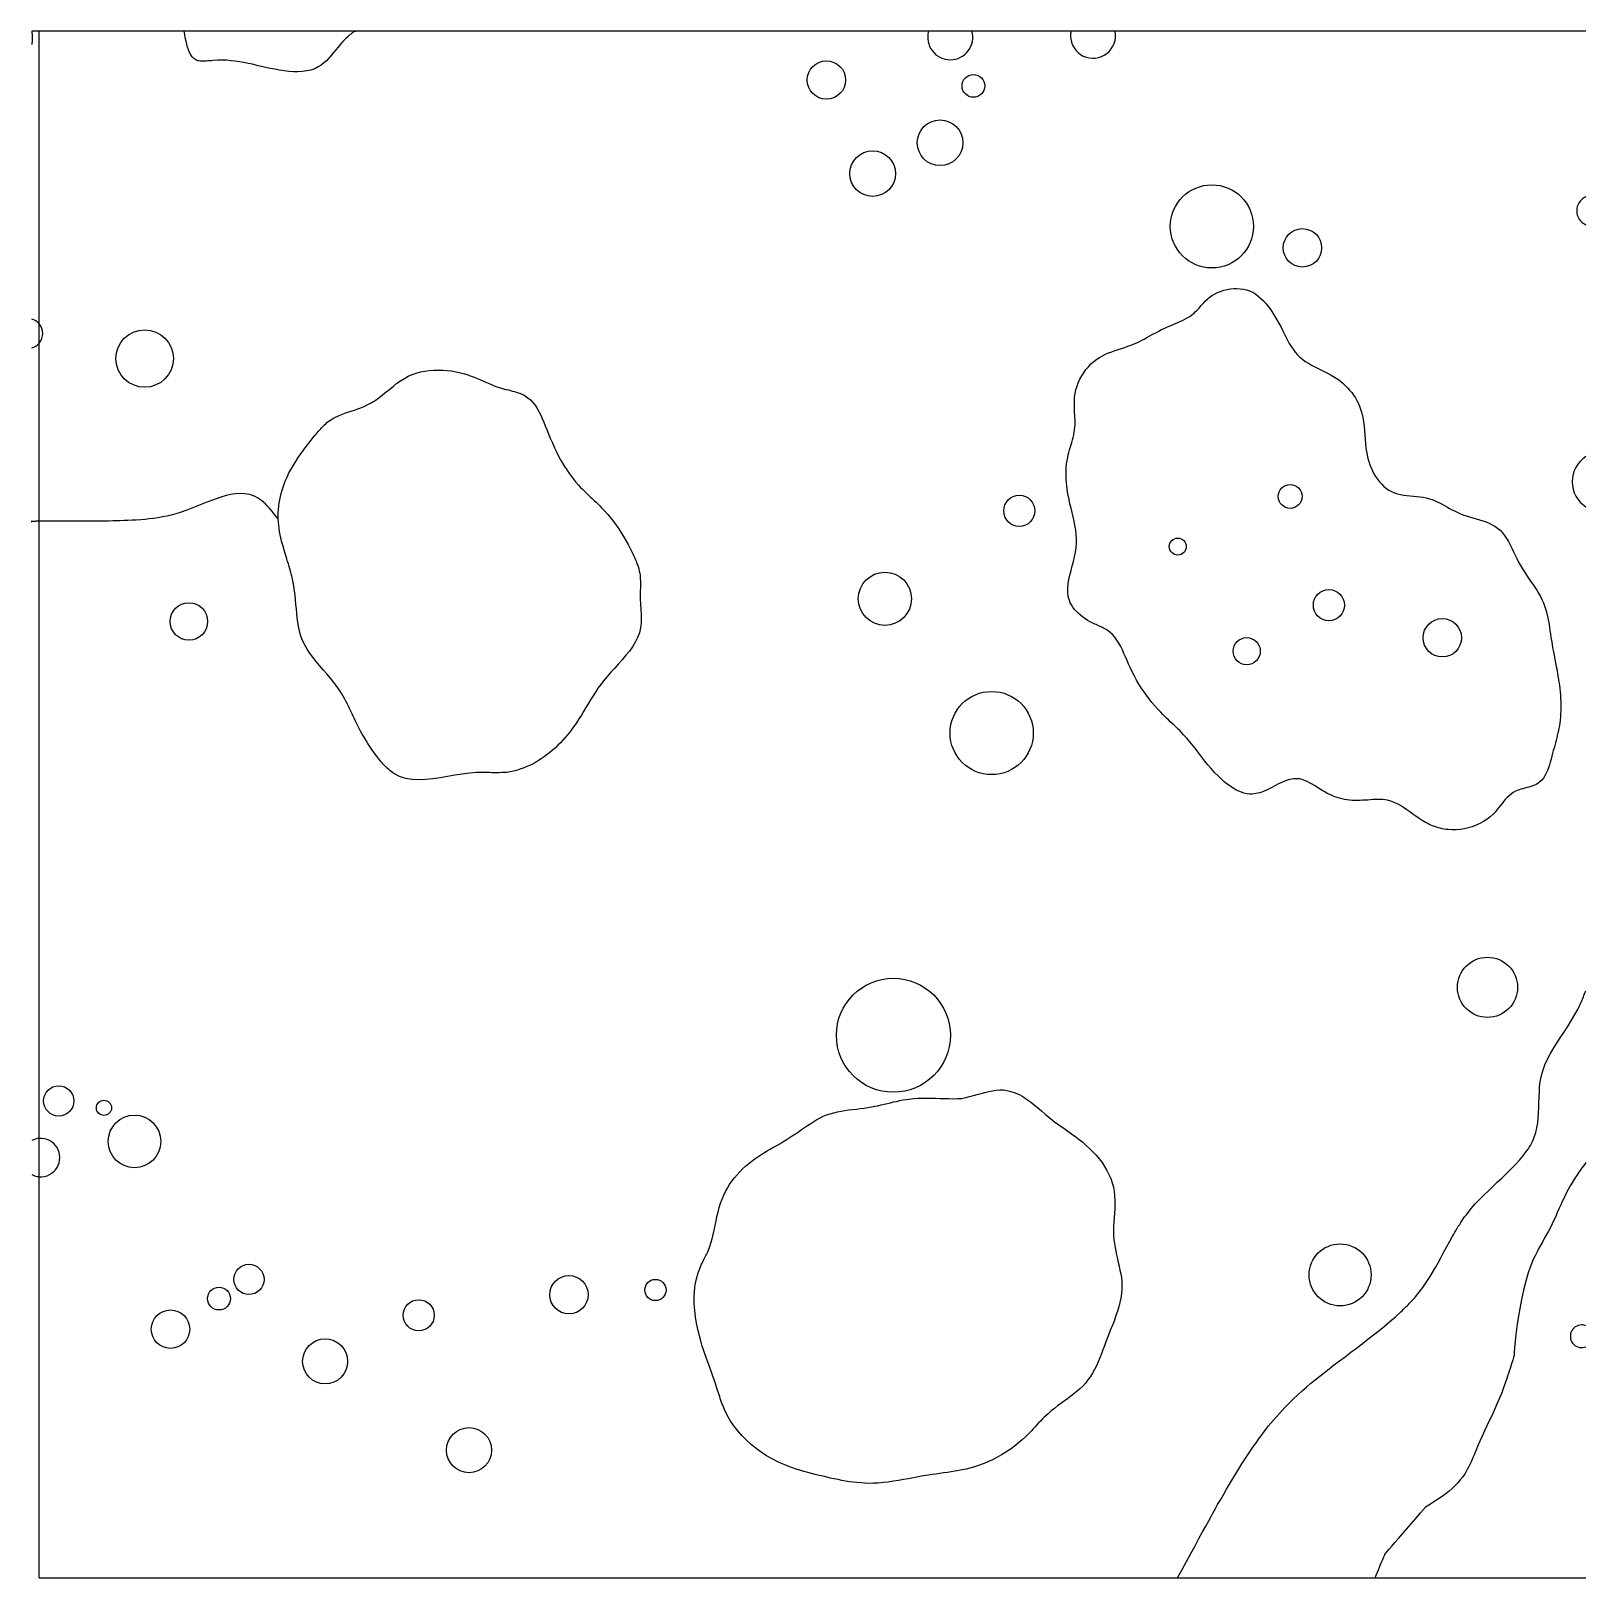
# Model space of a CAD drawing. Extents: x 5.04 to 6.07, y 6.52 to 7.55.
import ezdxf

# ---------------------------------------------------------------- set-up
doc = ezdxf.new("R2010")
doc.units = 0
doc.linetypes.add('HIDDEN', pattern=[0.375, 0.25, -0.125])
for name, color, linetype in [('LAYER1', 7, 'CONTINUOUS'), ('LAYER10', 1, 'CONTINUOUS'), ('LAYER12', 5, 'CONTINUOUS')]:
    doc.layers.add(name, color=color, linetype=linetype)

msp = doc.modelspace()

# ---------------------------------------------------------------- linework, layer by layer
at = {"layer": 'LAYER1', "color": 7, "linetype": 'CONTINUOUS'}
for points in [[(5.2513, 7.5465), (5.2509, 7.5463), (5.2505, 7.546), (5.2502, 7.5457), (5.2498, 7.5454), (5.2494, 7.5451), (5.249, 7.5448), (5.2487, 7.5446), (5.2483, 7.5443), (5.248, 7.544), (5.2476, 7.5437), (5.2472, 7.5434), (5.2469, 7.5431), (5.2452, 7.5414), (5.2435, 7.5397), (5.2419, 7.5379), (5.2403, 7.536), (5.2388, 7.5341), (5.2373, 7.5323), (5.2357, 7.5305), (5.2341, 7.5287), (5.2325, 7.527), (5.2308, 7.5255), (5.2291, 7.5241), (5.2272, 7.5229), (5.2248, 7.5217), (5.2222, 7.5208), (5.2195, 7.5202), (5.2166, 7.5198), (5.2137, 7.5197), (5.2107, 7.5197), (5.2077, 7.5199), (5.2046, 7.5202), (5.2015, 7.5207), (5.1984, 7.5213), (5.1954, 7.5219), (5.1924, 7.5225), (5.1894, 7.5232), (5.1865, 7.5239), (5.1836, 7.5246), (5.1807, 7.5252), (5.1779, 7.5258), (5.1751, 7.5263), (5.1722, 7.5267), (5.1694, 7.527), (5.1665, 7.5273), (5.1635, 7.5274), (5.1605, 7.5273), (5.1575, 7.5271), (5.1566, 7.527), (5.1557, 7.527), (5.1548, 7.5269), (5.1539, 7.5268), (5.1531, 7.5267), (5.1522, 7.5266), (5.1514, 7.5266), (5.1505, 7.5266), (5.1497, 7.5266), (5.149, 7.5267), (5.1482, 7.5268), (5.1475, 7.527), (5.1461, 7.5276), (5.1449, 7.5285), (5.1438, 7.5296), (5.1429, 7.5309), (5.142, 7.5325), (5.1413, 7.5342), (5.1407, 7.536), (5.1402, 7.538), (5.1397, 7.54), (5.1392, 7.5421), (5.1388, 7.5443), (5.1384, 7.5465)], [(5.2513, 7.5465), (5.2513, 7.5465), (5.2513, 7.5465), (5.2513, 7.5465), (5.2513, 7.5465), (5.2513, 7.5465), (5.2513, 7.5465), (5.2513, 7.5465), (5.2513, 7.5465), (5.2513, 7.5465), (5.2513, 7.5465), (5.2513, 7.5465), (5.2513, 7.5465), (5.2516, 7.5465), (5.2518, 7.5465), (5.252, 7.5465), (5.2521, 7.5465), (5.2521, 7.5465), (5.2521, 7.5465), (5.252, 7.5465), (5.2519, 7.5465), (5.2518, 7.5465), (5.2516, 7.5465), (5.2514, 7.5465), (5.2513, 7.5465)], [(5.2006, 7.2239), (5.1995, 7.2254), (5.1983, 7.2269), (5.1971, 7.2284), (5.1959, 7.2298), (5.1947, 7.2312), (5.1934, 7.2325), (5.1922, 7.2338), (5.1909, 7.2349), (5.1896, 7.236), (5.1883, 7.237), (5.1869, 7.2379), (5.1855, 7.2387), (5.182, 7.24), (5.1784, 7.2406), (5.1745, 7.2407), (5.1705, 7.2402), (5.1663, 7.2393), (5.1621, 7.2381), (5.1578, 7.2366), (5.1534, 7.2349), (5.149, 7.2332), (5.1446, 7.2314), (5.1402, 7.2297), (5.1359, 7.2282), (5.1329, 7.2273), (5.1299, 7.2265), (5.127, 7.2258), (5.1241, 7.2252), (5.1212, 7.2247), (5.1183, 7.2242), (5.1154, 7.2239), (5.1126, 7.2236), (5.1097, 7.2233), (5.1068, 7.2231), (5.104, 7.223), (5.1011, 7.2228), (5.0986, 7.2228), (5.0962, 7.2227), (5.0937, 7.2226), (5.0912, 7.2226), (5.0887, 7.2225), (5.0862, 7.2225), (5.0837, 7.2225), (5.0812, 7.2225), (5.0787, 7.2225), (5.0762, 7.2225), (5.0737, 7.2225), (5.0712, 7.2225), (5.0688, 7.2225), (5.0664, 7.2225), (5.064, 7.2225), (5.0617, 7.2225), (5.0593, 7.2225), (5.0569, 7.2225), (5.0545, 7.2225), (5.0521, 7.2225), (5.0497, 7.2225), (5.0474, 7.2225), (5.045, 7.2225), (5.0426, 7.2225)], [(5.0426, 7.2225), (5.0421, 7.2225), (5.0416, 7.2224), (5.0411, 7.2224), (5.0406, 7.2224), (5.0401, 7.2223), (5.0396, 7.2223), (5.0392, 7.2223), (5.0388, 7.2223), (5.0385, 7.2222), (5.0381, 7.2222), (5.0379, 7.2222), (5.0376, 7.2222), (5.0375, 7.2222), (5.0374, 7.2222), (5.0373, 7.2222), (5.0372, 7.2222), (5.0372, 7.2222), (5.0372, 7.2222), (5.0373, 7.2222), (5.0373, 7.2222), (5.0374, 7.2222), (5.0375, 7.2222), (5.0376, 7.2222), (5.0376, 7.2222)], [(5.8202, 6.5686), (5.8221, 6.572), (5.8241, 6.5754), (5.8261, 6.5788), (5.828, 6.5822), (5.83, 6.5856), (5.832, 6.5889), (5.8341, 6.5923), (5.8361, 6.5956), (5.8382, 6.5989), (5.8403, 6.6022), (5.8425, 6.6055), (5.8446, 6.6087), (5.8461, 6.6109), (5.8477, 6.6131), (5.8492, 6.6153), (5.8508, 6.6174), (5.8524, 6.6196), (5.854, 6.6217), (5.8556, 6.6238), (5.8573, 6.6258), (5.859, 6.6279), (5.8607, 6.6299), (5.8625, 6.6319), (5.8643, 6.6338), (5.8669, 6.6366), (5.8696, 6.6393), (5.8723, 6.642), (5.8751, 6.6446), (5.878, 6.6472), (5.8809, 6.6497), (5.8838, 6.6522), (5.8867, 6.6546), (5.8897, 6.657), (5.8927, 6.6594), (5.8958, 6.6618), (5.8988, 6.6641), (5.9026, 6.667), (5.9064, 6.6698), (5.9101, 6.6727), (5.9139, 6.6755), (5.9177, 6.6784), (5.9214, 6.6813), (5.9252, 6.6842), (5.9289, 6.6871), (5.9325, 6.6901), (5.9361, 6.6931), (5.9397, 6.6962), (5.9432, 6.6994), (5.9441, 6.7002), (5.9449, 6.701), (5.9458, 6.7019), (5.9466, 6.7027), (5.9475, 6.7035), (5.9483, 6.7043), (5.9491, 6.7052), (5.9499, 6.706), (5.9507, 6.7069), (5.9515, 6.7077), (5.9523, 6.7086), (5.953, 6.7095), (5.9555, 6.7125), (5.9578, 6.7156), (5.96, 6.7188), (5.9622, 6.7221), (5.9642, 6.7255), (5.9661, 6.7289), (5.9681, 6.7323), (5.9699, 6.7357), (5.9718, 6.7392), (5.9737, 6.7427), (5.9756, 6.7462), (5.9775, 6.7496), (5.9783, 6.7509), (5.979, 6.7522), (5.9798, 6.7535), (5.9806, 6.7548), (5.9813, 6.7561), (5.9822, 6.7573), (5.983, 6.7586), (5.9838, 6.7598), (5.9846, 6.761), (5.9855, 6.7623), (5.9864, 6.7635), (5.9873, 6.7646), (5.9899, 6.7678), (5.9925, 6.7709), (5.9953, 6.7738), (5.9982, 6.7767), (6.0012, 6.7795), (6.0041, 6.7824), (6.0071, 6.7852), (6.0102, 6.788), (6.0131, 6.7909), (6.0161, 6.7938), (6.019, 6.7968), (6.0218, 6.7999), (6.0227, 6.801), (6.0237, 6.8022), (6.0247, 6.8034), (6.0256, 6.8046), (6.0265, 6.8058), (6.0274, 6.8071), (6.0282, 6.8083), (6.029, 6.8096), (6.0297, 6.8109), (6.0304, 6.8122), (6.031, 6.8136), (6.0315, 6.8149), (6.0326, 6.818), (6.0333, 6.8212), (6.0339, 6.8245), (6.0342, 6.8278), (6.0344, 6.8312), (6.0345, 6.8346), (6.0346, 6.838), (6.0347, 6.8415), (6.0349, 6.8448), (6.0351, 6.8482), (6.0355, 6.8515), (6.0361, 6.8548), (6.0372, 6.8588), (6.0386, 6.8628), (6.0403, 6.8666), (6.0423, 6.8704), (6.0444, 6.8741), (6.0467, 6.8777), (6.0491, 6.8814), (6.0515, 6.885), (6.0539, 6.8887), (6.0562, 6.8923), (6.0584, 6.8961), (6.0605, 6.8999), (6.061, 6.9008), (6.0614, 6.9018), (6.0619, 6.9028), (6.0623, 6.9038), (6.0628, 6.9048), (6.0632, 6.9058), (6.0636, 6.9068), (6.064, 6.9078), (6.0644, 6.9088), (6.0648, 6.9098), (6.0652, 6.9108), (6.0657, 6.9118)], [(6.0657, 6.7982), (6.0649, 6.7971), (6.0641, 6.7961), (6.0633, 6.795), (6.0626, 6.794), (6.0618, 6.7929), (6.0611, 6.7919), (6.0603, 6.7908), (6.0596, 6.7897), (6.0589, 6.7886), (6.0581, 6.7875), (6.0574, 6.7864), (6.0568, 6.7853), (6.0554, 6.7829), (6.054, 6.7804), (6.0527, 6.7779), (6.0515, 6.7754), (6.0503, 6.7728), (6.0491, 6.7702), (6.0479, 6.7677), (6.0468, 6.7651), (6.0457, 6.7626), (6.0445, 6.7601), (6.0433, 6.7577), (6.0422, 6.7553), (6.0409, 6.7529), (6.0397, 6.7507), (6.0384, 6.7484), (6.0372, 6.7461), (6.0359, 6.7438), (6.0346, 6.7415), (6.0334, 6.7391), (6.0321, 6.7366), (6.0309, 6.734), (6.0297, 6.7312), (6.0286, 6.7283), (6.0276, 6.7253), (6.0259, 6.7197), (6.0244, 6.7139), (6.0231, 6.7077), (6.0219, 6.7016), (6.0209, 6.6956), (6.0201, 6.6898), (6.0194, 6.6845), (6.0189, 6.6798), (6.0185, 6.6759), (6.0182, 6.6729), (6.0182, 6.671), (6.0182, 6.6704), (6.0182, 6.6704), (6.0182, 6.6704), (6.0182, 6.6704), (6.0182, 6.6705), (6.0182, 6.6705), (6.0183, 6.6705), (6.0183, 6.6705), (6.0183, 6.6705), (6.0182, 6.6705), (6.0182, 6.6705), (6.0182, 6.6704), (6.0182, 6.6704), (6.0181, 6.67), (6.0179, 6.6694), (6.0176, 6.6685), (6.0173, 6.6675), (6.0169, 6.6663), (6.0165, 6.665), (6.016, 6.6635), (6.0155, 6.662), (6.015, 6.6603), (6.0145, 6.6587), (6.0139, 6.657), (6.0134, 6.6554), (6.0117, 6.6505), (6.01, 6.646), (6.0083, 6.6419), (6.0066, 6.638), (6.005, 6.6343), (6.0034, 6.6307), (6.0018, 6.6273), (6.0002, 6.624), (5.9986, 6.6207), (5.9971, 6.6173), (5.9955, 6.6139), (5.994, 6.6104), (5.9933, 6.6087), (5.9926, 6.607), (5.9919, 6.6053), (5.9912, 6.6036), (5.9904, 6.6019), (5.9897, 6.6002), (5.9889, 6.5985), (5.988, 6.5968), (5.9872, 6.5951), (5.9862, 6.5935), (5.9853, 6.5919), (5.9842, 6.5904), (5.9826, 6.5883), (5.9809, 6.5863), (5.9791, 6.5844), (5.9772, 6.5826), (5.9752, 6.5809), (5.9731, 6.5792), (5.9709, 6.5776), (5.9687, 6.5761), (5.9665, 6.5746), (5.9642, 6.5731), (5.9619, 6.5716), (5.9596, 6.5702)], [(5.7956, 6.5235), (5.7986, 6.529), (5.8015, 6.5344), (5.8044, 6.5397), (5.8072, 6.5447), (5.8097, 6.5495), (5.8121, 6.5539), (5.8143, 6.5578), (5.8162, 6.5613), (5.8178, 6.5642), (5.819, 6.5664), (5.8198, 6.5679), (5.8202, 6.5686), (5.8202, 6.5687), (5.8202, 6.5687), (5.8202, 6.5687), (5.8202, 6.5687), (5.8202, 6.5687), (5.8202, 6.5687), (5.8202, 6.5687), (5.8202, 6.5687), (5.8202, 6.5687), (5.8202, 6.5687), (5.8202, 6.5687), (5.8202, 6.5686)], [(5.9263, 6.5235), (5.927, 6.5253), (5.9278, 6.5272), (5.9285, 6.5289), (5.9292, 6.5307), (5.9299, 6.5323), (5.9305, 6.5338), (5.9311, 6.5352), (5.9316, 6.5364), (5.932, 6.5374), (5.9324, 6.5383), (5.9326, 6.5389), (5.9328, 6.5393), (5.9328, 6.5394), (5.9329, 6.5394), (5.9329, 6.5394), (5.9329, 6.5394), (5.9329, 6.5394), (5.9329, 6.5394), (5.9329, 6.5394), (5.9329, 6.5394), (5.9328, 6.5394), (5.9328, 6.5394), (5.9328, 6.5393), (5.9328, 6.5393), (5.9328, 6.5393), (5.9328, 6.5393), (5.9328, 6.5392), (5.9328, 6.5392), (5.9328, 6.5392), (5.9328, 6.5392), (5.9328, 6.5392), (5.9328, 6.5392), (5.9328, 6.5392), (5.9328, 6.5392), (5.9328, 6.5393), (5.9328, 6.5393), (5.9333, 6.5399), (5.9342, 6.541), (5.9356, 6.5425), (5.9373, 6.5445), (5.9393, 6.5469), (5.9417, 6.5496), (5.9443, 6.5526), (5.9471, 6.5558), (5.9501, 6.5593), (5.9532, 6.5628), (5.9563, 6.5665), (5.9596, 6.5702)]]:
    msp.add_lwpolyline(points, dxfattribs=at)
for centre, radius in [((5.5633, 7.5142), 0.0127), ((5.6605, 7.5103), 0.0075), ((5.6385, 7.4727), 0.0151), ((5.5939, 7.4523), 0.0151), ((5.8183, 7.4174), 0.0275), ((5.8782, 7.4032), 0.0127), ((5.1123, 7.33), 0.019), ((5.8701, 7.2388), 0.0079), ((5.6909, 7.2293), 0.0103), ((5.7957, 7.2056), 0.0056), ((5.602, 7.1711), 0.0176), ((5.8957, 7.1669), 0.0103), ((5.1416, 7.1561), 0.0124), ((5.9707, 7.1453), 0.0127), ((5.8413, 7.1364), 0.009), ((5.6726, 7.0823), 0.0275), ((6.0006, 6.9141), 0.0199), ((5.6076, 6.8824), 0.0377), ((5.0555, 6.839), 0.01), ((5.0854, 6.8344), 0.005), ((5.1056, 6.8122), 0.0174), ((5.9031, 6.7239), 0.0205), ((5.1813, 6.7209), 0.01), ((5.393, 6.7108), 0.0127), ((5.4502, 6.7139), 0.007), ((5.1615, 6.7082), 0.0075), ((5.2936, 6.6972), 0.0103), ((5.1294, 6.688), 0.0127), ((5.2317, 6.6667), 0.0149), ((5.3269, 6.608), 0.0149)]:
    msp.add_circle(centre, radius, dxfattribs=at)
for centre, radius, start, end in [((5.6452, 7.5425), 0.0149, 164.1785, -89.3466), ((5.6452, 7.5425), 0.0149, -89.3466, 15.8215), ((5.7397, 7.5435), 0.0149, -179.3945, 11.6977), ((5.7397, 7.5435), 0.0149, 168.3019, -179.3945), ((6.0696, 7.4277), 0.01, 113.3413, -113.3327), ((5.035, 7.3466), 0.0099, 40.0195, 74.5593), ((5.035, 7.3466), 0.0099, -40.0195, 40.0195), ((5.035, 7.3466), 0.0099, -74.5593, -40.0213), ((6.0765, 7.2485), 0.0199, 123.1993, -123.1993), ((5.0435, 6.8015), 0.0127, 93.9921, 117.4449), ((5.0435, 6.8015), 0.0127, -93.9919, 93.9921), ((5.0435, 6.8015), 0.0127, -117.4438, -100.6739), ((5.0435, 6.8015), 0.0127, -100.6733, -93.9918), ((6.0629, 6.6833), 0.0075, 90.6879, -68.1238), ((6.0629, 6.6833), 0.0075, 68.1245, 90.6881)]:
    msp.add_arc(centre, radius, start, end, dxfattribs=at)
at = {"layer": 'LAYER10', "color": 1, "linetype": 'CONTINUOUS'}
for points in [[(5.0376, 7.5465), (5.0376, 7.5465), (5.0376, 7.5465), (5.0376, 7.5465), (5.0376, 7.5465), (5.0376, 7.5465), (5.0376, 7.5465), (5.0376, 7.5465), (5.0376, 7.5465), (5.0376, 7.5465), (5.0376, 7.5465), (5.0376, 7.5465), (5.0376, 7.5465), (5.0376, 7.5465), (5.0376, 7.5465), (5.0376, 7.5465), (5.0376, 7.5465), (5.0376, 7.5465), (5.0376, 7.5465), (5.0376, 7.5465), (5.0376, 7.5465), (5.0376, 7.5465), (5.0376, 7.5465), (5.0376, 7.5465), (5.0376, 7.5465)], [(5.0376, 7.5465), (5.0377, 7.5461), (5.0377, 7.5456), (5.0377, 7.5451), (5.0378, 7.5446), (5.0378, 7.5441), (5.0378, 7.5436), (5.0378, 7.5432), (5.0378, 7.5427), (5.0378, 7.5422), (5.0378, 7.5417), (5.0378, 7.5412), (5.0378, 7.5408), (5.0378, 7.5405), (5.0378, 7.5402), (5.0378, 7.54), (5.0378, 7.5397), (5.0378, 7.5394), (5.0378, 7.5392), (5.0377, 7.5389), (5.0377, 7.5386), (5.0377, 7.5384), (5.0377, 7.5381), (5.0377, 7.5378), (5.0376, 7.5376)], [(5.0376, 7.5465), (5.0376, 7.5465), (5.0376, 7.5465), (5.0376, 7.5465), (5.0376, 7.5465), (5.0376, 7.5465), (5.0376, 7.5465), (5.0376, 7.5465), (5.0376, 7.5465), (5.0376, 7.5465), (5.0376, 7.5465), (5.0376, 7.5465), (5.0376, 7.5465), (5.0376, 7.5465), (5.0376, 7.5465), (5.0376, 7.5465), (5.0376, 7.5465), (5.0376, 7.5465), (5.0376, 7.5465), (5.0376, 7.5465), (5.0376, 7.5465), (5.0376, 7.5465), (5.0376, 7.5465), (5.0376, 7.5465), (5.0376, 7.5465)], [(5.8499, 7.0428), (5.8474, 7.0422), (5.8449, 7.0419), (5.8431, 7.0419), (5.8413, 7.0421), (5.8395, 7.0425), (5.8378, 7.0431), (5.8361, 7.0438), (5.8344, 7.0446), (5.8327, 7.0456), (5.831, 7.0467), (5.8294, 7.0478), (5.8278, 7.049), (5.8263, 7.0503), (5.8248, 7.0516), (5.8224, 7.0539), (5.82, 7.0563), (5.8178, 7.0588), (5.8157, 7.0613), (5.8137, 7.0638), (5.8117, 7.0663), (5.8097, 7.0689), (5.8078, 7.0714), (5.8058, 7.0739), (5.8038, 7.0764), (5.8017, 7.0788), (5.7996, 7.0812), (5.7984, 7.0824), (5.7972, 7.0837), (5.7959, 7.0849), (5.7947, 7.0862), (5.7934, 7.0874), (5.7921, 7.0886), (5.7908, 7.0898), (5.7895, 7.091), (5.7883, 7.0922), (5.787, 7.0935), (5.7857, 7.0947), (5.7845, 7.096), (5.7825, 7.0981), (5.7805, 7.1003), (5.7786, 7.1026), (5.7767, 7.1049), (5.775, 7.1073), (5.7732, 7.1097), (5.7716, 7.1122), (5.77, 7.1147), (5.7685, 7.1173), (5.767, 7.12), (5.7656, 7.1228), (5.7643, 7.1256), (5.7632, 7.1279), (5.7622, 7.1303), (5.7612, 7.1326), (5.7601, 7.135), (5.7591, 7.1373), (5.758, 7.1395), (5.7568, 7.1417), (5.7555, 7.1437), (5.7541, 7.1456), (5.7526, 7.1474), (5.7509, 7.1489), (5.7491, 7.1503), (5.7483, 7.1508), (5.7475, 7.1512), (5.7467, 7.1517), (5.7459, 7.1521), (5.7451, 7.1525), (5.7443, 7.1528), (5.7434, 7.1532), (5.7425, 7.1536), (5.7417, 7.154), (5.7408, 7.1544), (5.7399, 7.1548), (5.7391, 7.1552), (5.7374, 7.1561), (5.7358, 7.157), (5.7342, 7.158), (5.7327, 7.1591), (5.7313, 7.1603), (5.7299, 7.1615), (5.7286, 7.1628), (5.7274, 7.1641), (5.7263, 7.1655), (5.7254, 7.167), (5.7246, 7.1684), (5.724, 7.17), (5.7232, 7.1726), (5.7229, 7.1753), (5.7229, 7.1781), (5.7232, 7.1809), (5.7237, 7.1838), (5.7243, 7.1868), (5.7251, 7.1898), (5.7259, 7.1928), (5.7267, 7.1958), (5.7275, 7.1988), (5.7281, 7.2019), (5.7285, 7.2049), (5.7288, 7.2078), (5.7288, 7.2108), (5.7286, 7.2137), (5.7282, 7.2166), (5.7277, 7.2195), (5.7272, 7.2224), (5.7265, 7.2252), (5.7258, 7.2281), (5.7251, 7.231), (5.7244, 7.2339), (5.7238, 7.2367), (5.7232, 7.2397), (5.7228, 7.2417), (5.7225, 7.2438), (5.7223, 7.2459), (5.7221, 7.248), (5.7219, 7.25), (5.7218, 7.2521), (5.7218, 7.2542), (5.7219, 7.2563), (5.722, 7.2584), (5.7222, 7.2604), (5.7225, 7.2625), (5.7229, 7.2645), (5.7233, 7.2662), (5.7237, 7.2679), (5.7242, 7.2696), (5.7246, 7.2712), (5.7251, 7.2729), (5.7256, 7.2745), (5.726, 7.2762), (5.7265, 7.2778), (5.7269, 7.2795), (5.7272, 7.2812), (5.7275, 7.2828), (5.7277, 7.2845), (5.7278, 7.2861), (5.7278, 7.2878), (5.7278, 7.2894), (5.7277, 7.2911), (5.7276, 7.2927), (5.7275, 7.2944), (5.7274, 7.2961), (5.7273, 7.2977), (5.7273, 7.2994), (5.7273, 7.3011), (5.7273, 7.3027), (5.7275, 7.3044), (5.7278, 7.3069), (5.7283, 7.3093), (5.7291, 7.3117), (5.7299, 7.314), (5.731, 7.3163), (5.7322, 7.3185), (5.7335, 7.3206), (5.735, 7.3227), (5.7366, 7.3246), (5.7383, 7.3264), (5.7402, 7.328), (5.7421, 7.3295), (5.744, 7.3307), (5.7459, 7.3318), (5.7479, 7.3328), (5.75, 7.3337), (5.752, 7.3345), (5.7542, 7.3352), (5.7563, 7.336), (5.7584, 7.3367), (5.7606, 7.3374), (5.7627, 7.3381), (5.7648, 7.3389), (5.7669, 7.3397), (5.7686, 7.3404), (5.7703, 7.3412), (5.7719, 7.3421), (5.7735, 7.3429), (5.7752, 7.3438), (5.7768, 7.3447), (5.7784, 7.3456), (5.78, 7.3465), (5.7817, 7.3473), (5.7833, 7.3482), (5.785, 7.3491), (5.7867, 7.3499), (5.7884, 7.3507), (5.7901, 7.3514), (5.7919, 7.3521), (5.7936, 7.3529), (5.7954, 7.3536), (5.7971, 7.3544), (5.7988, 7.3552), (5.8004, 7.356), (5.802, 7.3569), (5.8036, 7.3579), (5.8051, 7.3589), (5.8065, 7.3601), (5.8073, 7.3608), (5.8082, 7.3616), (5.809, 7.3625), (5.8098, 7.3633), (5.8105, 7.3642), (5.8113, 7.3651), (5.8121, 7.366), (5.8129, 7.3668), (5.8137, 7.3677), (5.8146, 7.3685), (5.8154, 7.3693), (5.8163, 7.3701), (5.8181, 7.3714), (5.82, 7.3726), (5.822, 7.3736), (5.824, 7.3744), (5.8262, 7.3752), (5.8283, 7.3757), (5.8305, 7.3761), (5.8327, 7.3763), (5.8349, 7.3763), (5.8371, 7.3762), (5.8392, 7.3759), (5.8412, 7.3754)], [(5.8412, 7.3754), (5.8432, 7.3747), (5.8452, 7.3738), (5.8471, 7.3727), (5.849, 7.3713), (5.8507, 7.3698), (5.8525, 7.3681), (5.8541, 7.3662), (5.8557, 7.3643), (5.8572, 7.3622), (5.8586, 7.3601), (5.86, 7.3579), (5.8613, 7.3557), (5.8626, 7.3534), (5.8638, 7.3511), (5.8649, 7.3488), (5.8661, 7.3465), (5.8672, 7.3443), (5.8683, 7.3422), (5.8695, 7.34), (5.8707, 7.338), (5.872, 7.3361), (5.8734, 7.3343), (5.8749, 7.3325), (5.8765, 7.3309), (5.8783, 7.3295), (5.8801, 7.3281), (5.8821, 7.3269), (5.8842, 7.3257), (5.8863, 7.3246), (5.8885, 7.3235), (5.8907, 7.3224), (5.8929, 7.3213), (5.8951, 7.3201), (5.8973, 7.3189), (5.8995, 7.3177), (5.9016, 7.3163), (5.9033, 7.315), (5.9049, 7.3136), (5.9065, 7.3122), (5.908, 7.3107), (5.9094, 7.3091), (5.9108, 7.3075), (5.912, 7.3058), (5.9132, 7.304), (5.9142, 7.3022), (5.9152, 7.3003), (5.916, 7.2985), (5.9167, 7.2965), (5.9175, 7.2938), (5.9182, 7.291), (5.9186, 7.2881), (5.919, 7.2853), (5.9192, 7.2824), (5.9195, 7.2794), (5.9197, 7.2765), (5.9199, 7.2735), (5.9202, 7.2706), (5.9207, 7.2676), (5.9213, 7.2647), (5.9221, 7.2618), (5.9228, 7.2597), (5.9236, 7.2577), (5.9245, 7.2557), (5.9255, 7.2537), (5.9266, 7.2519), (5.9279, 7.2501), (5.9292, 7.2484), (5.9306, 7.2469), (5.9321, 7.2454), (5.9338, 7.2441), (5.9354, 7.243), (5.9372, 7.242), (5.9391, 7.2412), (5.9411, 7.2406), (5.9431, 7.2401), (5.9452, 7.2397), (5.9473, 7.2394), (5.9495, 7.2392), (5.9516, 7.239), (5.9538, 7.2388), (5.9559, 7.2385), (5.958, 7.2382), (5.9601, 7.2378), (5.9622, 7.2373), (5.9639, 7.2367), (5.9656, 7.2361), (5.9673, 7.2353), (5.9689, 7.2345), (5.9706, 7.2337), (5.9722, 7.2328), (5.9738, 7.2319), (5.9755, 7.2309), (5.9771, 7.23), (5.9788, 7.2292), (5.9805, 7.2283), (5.9822, 7.2276), (5.9843, 7.2267), (5.9865, 7.226), (5.9887, 7.2253), (5.991, 7.2246), (5.9932, 7.224), (5.9954, 7.2233), (5.9976, 7.2226), (5.9997, 7.2219), (6.0017, 7.2211), (6.0036, 7.2201), (6.0055, 7.2191), (6.0072, 7.2179), (6.0089, 7.2164), (6.0105, 7.2147), (6.0119, 7.2129), (6.0132, 7.211), (6.0144, 7.2089), (6.0156, 7.2067), (6.0167, 7.2045), (6.0179, 7.2022), (6.0189, 7.2), (6.0201, 7.1977), (6.0212, 7.1954), (6.0224, 7.1932), (6.0237, 7.191), (6.025, 7.1889), (6.0263, 7.1868), (6.0277, 7.1848), (6.0291, 7.1828), (6.0305, 7.1808), (6.0319, 7.1788), (6.0332, 7.1768), (6.0344, 7.1747), (6.0356, 7.1727), (6.0366, 7.1706), (6.0376, 7.1684), (6.0383, 7.1665), (6.039, 7.1645), (6.0396, 7.1625), (6.0401, 7.1605), (6.0405, 7.1584), (6.0409, 7.1563), (6.0413, 7.1542), (6.0416, 7.1521), (6.0419, 7.15), (6.0422, 7.1479), (6.0425, 7.1457), (6.0429, 7.1436), (6.0433, 7.1411), (6.0437, 7.1386), (6.0442, 7.1361), (6.0447, 7.1336), (6.0451, 7.1312), (6.0456, 7.1287), (6.0461, 7.1262), (6.0466, 7.1238), (6.047, 7.1213), (6.0474, 7.1188), (6.0478, 7.1163), (6.0482, 7.1138), (6.0484, 7.1117), (6.0486, 7.1096), (6.0488, 7.1075), (6.049, 7.1054), (6.0491, 7.1034), (6.0491, 7.1013), (6.0492, 7.0992), (6.0491, 7.0971), (6.049, 7.095), (6.0489, 7.093), (6.0487, 7.0909), (6.0484, 7.0889), (6.0482, 7.0873), (6.0479, 7.0856), (6.0476, 7.084), (6.0472, 7.0824), (6.0468, 7.0807), (6.0464, 7.0791), (6.046, 7.0774), (6.0455, 7.0758), (6.0451, 7.0741), (6.0446, 7.0724), (6.0441, 7.0707), (6.0437, 7.0689), (6.0432, 7.067), (6.0427, 7.065), (6.0421, 7.0631), (6.0416, 7.0612), (6.0409, 7.0593), (6.0403, 7.0575), (6.0395, 7.0557), (6.0386, 7.0541), (6.0376, 7.0525), (6.0366, 7.0512), (6.0353, 7.05), (6.0339, 7.0489), (6.0329, 7.0483), (6.0317, 7.0478), (6.0305, 7.0473), (6.0293, 7.0469), (6.028, 7.0466), (6.0267, 7.0462), (6.0254, 7.0459), (6.024, 7.0455), (6.0227, 7.0452), (6.0215, 7.0448), (6.0202, 7.0443), (6.0191, 7.0438), (6.0176, 7.0429), (6.0162, 7.0419), (6.0149, 7.0408), (6.0136, 7.0396), (6.0124, 7.0383), (6.0113, 7.037), (6.0102, 7.0356), (6.009, 7.0342), (6.0079, 7.0328), (6.0068, 7.0314), (6.0056, 7.03), (6.0043, 7.0287), (6.0023, 7.0269), (6.0002, 7.0252), (5.9979, 7.0237), (5.9955, 7.0224), (5.993, 7.0213), (5.9905, 7.0203), (5.9879, 7.0195), (5.9852, 7.0189), (5.9826, 7.0185), (5.9799, 7.0183), (5.9772, 7.0182), (5.9745, 7.0184), (5.9732, 7.0186), (5.9719, 7.0188), (5.9706, 7.019), (5.9693, 7.0193), (5.9681, 7.0196), (5.9668, 7.02), (5.9656, 7.0204), (5.9643, 7.0209), (5.9631, 7.0214), (5.9619, 7.022), (5.9607, 7.0226), (5.9596, 7.0232), (5.9574, 7.0245), (5.9553, 7.0258), (5.9533, 7.0273), (5.9512, 7.0287), (5.9492, 7.0302), (5.9472, 7.0316), (5.9451, 7.033), (5.9431, 7.0343), (5.941, 7.0354), (5.9389, 7.0364), (5.9367, 7.0373), (5.9345, 7.0379), (5.9329, 7.0381), (5.9313, 7.0383), (5.9297, 7.0384), (5.9281, 7.0384), (5.9264, 7.0384), (5.9247, 7.0383), (5.9231, 7.0381), (5.9214, 7.038), (5.9197, 7.0379), (5.918, 7.0378), (5.9163, 7.0377), (5.9146, 7.0376), (5.9129, 7.0377), (5.9111, 7.0377), (5.9094, 7.0379), (5.9077, 7.0381), (5.906, 7.0384), (5.9044, 7.0388), (5.9027, 7.0392), (5.9011, 7.0397), (5.8994, 7.0402), (5.8978, 7.0409), (5.8962, 7.0416), (5.8946, 7.0424), (5.8929, 7.0433), (5.8912, 7.0444), (5.8895, 7.0454), (5.8879, 7.0465), (5.8862, 7.0475), (5.8846, 7.0485), (5.8829, 7.0494), (5.8813, 7.0503), (5.8796, 7.051), (5.8779, 7.0516), (5.8763, 7.0519), (5.8746, 7.0521), (5.8722, 7.0521), (5.8698, 7.0516), (5.8674, 7.0508), (5.8649, 7.0498), (5.8624, 7.0486), (5.8599, 7.0473), (5.8574, 7.046), (5.8549, 7.0448), (5.8524, 7.0437), (5.8499, 7.0428)], [(5.6529, 6.8406), (5.6555, 6.8412), (5.658, 6.8418), (5.6606, 6.8425), (5.6631, 6.8432), (5.6657, 6.8439), (5.6682, 6.8446), (5.6707, 6.8452), (5.6731, 6.8456), (5.6756, 6.846), (5.678, 6.8462), (5.6804, 6.8462), (5.6827, 6.8459), (5.6854, 6.8453), (5.6881, 6.8444), (5.6907, 6.8432), (5.6932, 6.8418), (5.6957, 6.8402), (5.6982, 6.8384), (5.7007, 6.8364), (5.7031, 6.8344), (5.7055, 6.8324), (5.708, 6.8303), (5.7104, 6.8283), (5.7128, 6.8263), (5.7145, 6.825), (5.7162, 6.8238), (5.7179, 6.8226), (5.7196, 6.8214), (5.7213, 6.8202), (5.7229, 6.819), (5.7246, 6.8178), (5.7263, 6.8166), (5.728, 6.8154), (5.7296, 6.8142), (5.7313, 6.8129), (5.7329, 6.8116), (5.7352, 6.8096), (5.7374, 6.8075), (5.7396, 6.8053), (5.7417, 6.803), (5.7437, 6.8007), (5.7456, 6.7982), (5.7473, 6.7956), (5.7488, 6.793), (5.7502, 6.7904), (5.7514, 6.7876), (5.7524, 6.7848), (5.7531, 6.782), (5.7536, 6.7792), (5.7539, 6.7763), (5.7541, 6.7735), (5.7541, 6.7706), (5.754, 6.7677), (5.7538, 6.7648), (5.7536, 6.7618), (5.7535, 6.7589), (5.7533, 6.7559), (5.7533, 6.753), (5.7533, 6.7501), (5.7535, 6.7471), (5.7538, 6.7446), (5.7542, 6.7421), (5.7547, 6.7396), (5.7553, 6.7371), (5.7558, 6.7346), (5.7564, 6.7321), (5.757, 6.7296), (5.7575, 6.7271), (5.758, 6.7247), (5.7584, 6.7222), (5.7587, 6.7198), (5.7588, 6.7173), (5.7588, 6.7144), (5.7585, 6.7115), (5.7581, 6.7086), (5.7574, 6.7057), (5.7567, 6.7028), (5.7558, 6.6999), (5.7548, 6.697), (5.7538, 6.694), (5.7527, 6.6911), (5.7515, 6.6882), (5.7504, 6.6853), (5.7492, 6.6824), (5.7482, 6.6797), (5.7472, 6.677), (5.7462, 6.6743), (5.7452, 6.6716), (5.7441, 6.669), (5.743, 6.6664), (5.7419, 6.6638), (5.7406, 6.6614), (5.7393, 6.659), (5.7379, 6.6567), (5.7363, 6.6544), (5.7346, 6.6523), (5.7329, 6.6504), (5.731, 6.6486), (5.7291, 6.6469), (5.727, 6.6452), (5.7249, 6.6436), (5.7228, 6.642), (5.7206, 6.6404), (5.7184, 6.6388), (5.7162, 6.6372), (5.7141, 6.6356), (5.712, 6.6339), (5.71, 6.6321), (5.7087, 6.631), (5.7074, 6.6297), (5.7061, 6.6285), (5.7049, 6.6272), (5.7037, 6.626), (5.7025, 6.6247), (5.7013, 6.6234), (5.7001, 6.6221), (5.6989, 6.6208), (5.6977, 6.6195), (5.6965, 6.6183), (5.6952, 6.6171), (5.6927, 6.6148), (5.6902, 6.6126), (5.6875, 6.6105), (5.6848, 6.6085), (5.682, 6.6066), (5.6791, 6.6048), (5.6761, 6.6032), (5.6731, 6.6016), (5.67, 6.6002), (5.6669, 6.5989), (5.6638, 6.5978), (5.6606, 6.5968), (5.6581, 6.5961), (5.6557, 6.5955), (5.6532, 6.595), (5.6508, 6.5945), (5.6483, 6.594), (5.6458, 6.5936), (5.6433, 6.5933), (5.6408, 6.5929), (5.6383, 6.5926), (5.6358, 6.5922), (5.6333, 6.5918), (5.6308, 6.5915), (5.6274, 6.5909), (5.6241, 6.5903), (5.6208, 6.5897), (5.6175, 6.5891), (5.6142, 6.5885), (5.6109, 6.5879), (5.6076, 6.5874), (5.6042, 6.5869), (5.6009, 6.5865), (5.5976, 6.5862), (5.5943, 6.5861), (5.591, 6.586), (5.5885, 6.5861), (5.586, 6.5863), (5.5835, 6.5865), (5.581, 6.5868), (5.5785, 6.5871), (5.576, 6.5875), (5.5735, 6.588), (5.571, 6.5885), (5.5685, 6.589), (5.566, 6.5895), (5.5635, 6.5901), (5.5611, 6.5907), (5.5585, 6.5913), (5.5559, 6.5919), (5.5534, 6.5926), (5.5509, 6.5932), (5.5483, 6.5939), (5.5458, 6.5947), (5.5433, 6.5955), (5.5408, 6.5963), (5.5384, 6.5972), (5.5359, 6.5982), (5.5335, 6.5992), (5.5311, 6.6003), (5.5274, 6.6022), (5.5237, 6.6043), (5.5202, 6.6066), (5.5168, 6.6091), (5.5135, 6.6118), (5.5104, 6.6146), (5.5074, 6.6176), (5.5046, 6.6207), (5.5021, 6.624), (5.4997, 6.6275), (5.4977, 6.6311), (5.4959, 6.6348), (5.4954, 6.636), (5.4949, 6.6372), (5.4944, 6.6384), (5.494, 6.6396), (5.4935, 6.6409), (5.4931, 6.6421), (5.4927, 6.6434), (5.4923, 6.6446), (5.4919, 6.6459), (5.4915, 6.6471), (5.4911, 6.6484), (5.4907, 6.6496), (5.4899, 6.6521), (5.4891, 6.6546), (5.4882, 6.657), (5.4873, 6.6595), (5.4864, 6.6619), (5.4855, 6.6644), (5.4846, 6.6668), (5.4837, 6.6693), (5.4829, 6.6718), (5.482, 6.6743), (5.4812, 6.6768), (5.4804, 6.6794), (5.4793, 6.6835), (5.4783, 6.6877), (5.4774, 6.6919), (5.4767, 6.6962), (5.4762, 6.7004), (5.4759, 6.7047), (5.4759, 6.7089), (5.4761, 6.7131), (5.4765, 6.7173), (5.4773, 6.7214), (5.4784, 6.7253), (5.4799, 6.7292), (5.4803, 6.73), (5.4807, 6.7309), (5.4811, 6.7317), (5.4815, 6.7325), (5.4819, 6.7334), (5.4823, 6.7342), (5.4827, 6.735), (5.4832, 6.7358), (5.4836, 6.7367), (5.484, 6.7375), (5.4844, 6.7383), (5.4848, 6.7392), (5.4859, 6.742), (5.4868, 6.7448), (5.4877, 6.7477), (5.4884, 6.7507), (5.4891, 6.7536), (5.4897, 6.7566), (5.4903, 6.7596), (5.4909, 6.7625), (5.4916, 6.7655), (5.4924, 6.7684), (5.4933, 6.7713), (5.4943, 6.7741), (5.4954, 6.7766), (5.4966, 6.779), (5.4979, 6.7813), (5.4993, 6.7836), (5.5008, 6.7858), (5.5024, 6.788), (5.5042, 6.79), (5.506, 6.7921), (5.5079, 6.794), (5.5098, 6.7958), (5.5119, 6.7976), (5.514, 6.7992), (5.5159, 6.8007), (5.5179, 6.8021), (5.5199, 6.8034), (5.522, 6.8046), (5.5241, 6.8059), (5.5261, 6.8071), (5.5282, 6.8083), (5.5304, 6.8095), (5.5325, 6.8107), (5.5345, 6.8119), (5.5366, 6.8132), (5.5387, 6.8145), (5.5407, 6.8158), (5.5428, 6.8172), (5.5448, 6.8186), (5.5468, 6.82), (5.5488, 6.8214), (5.5508, 6.8228), (5.5529, 6.8241), (5.5549, 6.8254), (5.557, 6.8266), (5.5591, 6.8277), (5.5612, 6.8288), (5.5634, 6.8297), (5.5657, 6.8305), (5.5681, 6.8311), (5.5706, 6.8317), (5.573, 6.8322), (5.5755, 6.8326), (5.578, 6.833), (5.5805, 6.8333), (5.5831, 6.8336), (5.5856, 6.8339), (5.5882, 6.8342)], [(5.5882, 6.8342), (5.5907, 6.8346), (5.5932, 6.835), (5.5953, 6.8354), (5.5974, 6.8358), (5.5995, 6.8363), (5.6016, 6.8368), (5.6036, 6.8373), (5.6057, 6.8378), (5.6077, 6.8383), (5.6098, 6.8387), (5.6119, 6.8392), (5.6139, 6.8396), (5.616, 6.8399), (5.6181, 6.8402), (5.6209, 6.8405), (5.6238, 6.8407), (5.6267, 6.8408), (5.6296, 6.8408), (5.6325, 6.8408), (5.6354, 6.8407), (5.6383, 6.8406), (5.6413, 6.8405), (5.6442, 6.8405), (5.6471, 6.8404), (5.65, 6.8405), (5.6529, 6.8406)]]:
    msp.add_lwpolyline(points, dxfattribs=at)
at = {"layer": 'LAYER10', "color": 1, "linetype": 'HIDDEN'}
for points in [[(5.2892, 7.3195), (5.2919, 7.3204), (5.2948, 7.3211), (5.2977, 7.3217), (5.3006, 7.3221), (5.3035, 7.3223), (5.3065, 7.3224), (5.3095, 7.3223), (5.3125, 7.3221), (5.3154, 7.3218), (5.3183, 7.3213), (5.3212, 7.3206), (5.324, 7.3199), (5.3262, 7.3192), (5.3283, 7.3184), (5.3303, 7.3176), (5.3324, 7.3168), (5.3344, 7.3159), (5.3365, 7.315), (5.3385, 7.3141), (5.3406, 7.3133), (5.3426, 7.3124), (5.3447, 7.3116), (5.3469, 7.3109), (5.349, 7.3102), (5.3503, 7.3098), (5.3516, 7.3095), (5.3529, 7.3092), (5.3543, 7.3088), (5.3556, 7.3085), (5.3569, 7.3082), (5.3581, 7.3078), (5.3594, 7.3074), (5.3606, 7.307), (5.3618, 7.3065), (5.3629, 7.306), (5.364, 7.3054), (5.3659, 7.3041), (5.3676, 7.3026), (5.3692, 7.3009), (5.3706, 7.2991), (5.3719, 7.297), (5.3731, 7.2949), (5.3743, 7.2926), (5.3753, 7.2903), (5.3763, 7.2879), (5.3773, 7.2855), (5.3783, 7.2831), (5.3792, 7.2807), (5.3806, 7.2774), (5.382, 7.2742), (5.3834, 7.271), (5.3849, 7.2679), (5.3864, 7.2649), (5.388, 7.262), (5.3897, 7.2592), (5.3915, 7.2564), (5.3933, 7.2537), (5.3953, 7.251), (5.3973, 7.2485), (5.3995, 7.246), (5.4007, 7.2448), (5.4019, 7.2435), (5.4032, 7.2423), (5.4044, 7.2411), (5.4057, 7.2398), (5.407, 7.2386), (5.4083, 7.2374), (5.4096, 7.2362), (5.4109, 7.235), (5.4121, 7.2338), (5.4134, 7.2325), (5.4146, 7.2313), (5.4167, 7.2291), (5.4186, 7.2268), (5.4206, 7.2245), (5.4224, 7.2222), (5.4242, 7.2198), (5.4259, 7.2173), (5.4275, 7.2148), (5.4291, 7.2123), (5.4306, 7.2097), (5.4321, 7.207), (5.4335, 7.2043), (5.4349, 7.2016), (5.4354, 7.2004), (5.436, 7.1992), (5.4365, 7.198), (5.4371, 7.1968), (5.4376, 7.1955), (5.438, 7.1943), (5.4385, 7.1931), (5.4389, 7.1918), (5.4392, 7.1906), (5.4395, 7.1893), (5.4398, 7.188), (5.44, 7.1867), (5.4401, 7.1855), (5.4402, 7.1843), (5.4403, 7.1831), (5.4403, 7.1818), (5.4403, 7.1806), (5.4403, 7.1794), (5.4403, 7.1781), (5.4402, 7.1769), (5.4402, 7.1756), (5.4402, 7.1743), (5.4402, 7.1731), (5.4402, 7.1718), (5.4402, 7.1701), (5.4403, 7.1684), (5.4404, 7.1667), (5.4405, 7.165), (5.4406, 7.1633), (5.4407, 7.1616), (5.4408, 7.16), (5.4408, 7.1583), (5.4408, 7.1567), (5.4407, 7.1551), (5.4406, 7.1535), (5.4404, 7.1519), (5.4396, 7.1486), (5.4384, 7.1455), (5.4369, 7.1424), (5.435, 7.1394), (5.433, 7.1365), (5.4307, 7.1337), (5.4283, 7.1308), (5.4258, 7.1281), (5.4233, 7.1253), (5.4207, 7.1225), (5.4182, 7.1196), (5.4159, 7.1168), (5.414, 7.1143), (5.4122, 7.1119), (5.4105, 7.1094), (5.4089, 7.1068), (5.4073, 7.1043), (5.4058, 7.1017), (5.4042, 7.0992), (5.4027, 7.0966), (5.4012, 7.0941), (5.3996, 7.0916), (5.398, 7.0891), (5.3963, 7.0867), (5.3949, 7.0848), (5.3935, 7.0829), (5.3921, 7.0811), (5.3905, 7.0793), (5.389, 7.0776), (5.3874, 7.0759), (5.3857, 7.0742), (5.384, 7.0726), (5.3822, 7.071), (5.3804, 7.0694), (5.3785, 7.068), (5.3766, 7.0666), (5.3747, 7.0653), (5.3728, 7.0641), (5.3708, 7.0629), (5.3688, 7.0618), (5.3668, 7.0608), (5.3647, 7.0599), (5.3626, 7.059), (5.3605, 7.0583), (5.3583, 7.0576), (5.3562, 7.0571), (5.354, 7.0566), (5.3518, 7.0563), (5.3502, 7.0562), (5.3486, 7.0561), (5.3469, 7.056), (5.3453, 7.056), (5.3437, 7.056), (5.342, 7.056), (5.3404, 7.0561), (5.3387, 7.0561), (5.337, 7.0562), (5.3353, 7.0562), (5.3336, 7.0562), (5.3319, 7.0561), (5.3272, 7.0558), (5.3223, 7.0551), (5.3174, 7.0544), (5.3126, 7.0535), (5.3077, 7.0527), (5.3029, 7.052), (5.2982, 7.0515), (5.2937, 7.0513), (5.2892, 7.0515), (5.285, 7.0522), (5.2809, 7.0535), (5.2772, 7.0555), (5.2762, 7.0561), (5.2753, 7.0568), (5.2744, 7.0575), (5.2736, 7.0583), (5.2727, 7.0591), (5.2718, 7.0599), (5.271, 7.0608), (5.2702, 7.0617), (5.2694, 7.0626), (5.2686, 7.0635), (5.2679, 7.0644), (5.2671, 7.0654), (5.2656, 7.0673), (5.2641, 7.0693), (5.2627, 7.0713), (5.2613, 7.0733), (5.26, 7.0753), (5.2588, 7.0774), (5.2575, 7.0795), (5.2563, 7.0815), (5.2552, 7.0836), (5.2541, 7.0858), (5.253, 7.0879), (5.2519, 7.0901), (5.2511, 7.0917), (5.2503, 7.0934), (5.2495, 7.0951), (5.2487, 7.0968), (5.2479, 7.0985), (5.2471, 7.1001), (5.2463, 7.1018), (5.2455, 7.1034), (5.2446, 7.1051), (5.2437, 7.1067), (5.2427, 7.1083), (5.2417, 7.1099), (5.2397, 7.1128), (5.2375, 7.1157), (5.2352, 7.1186), (5.2328, 7.1214), (5.2304, 7.1241), (5.228, 7.1269), (5.2257, 7.1297), (5.2235, 7.1325), (5.2214, 7.1353), (5.2195, 7.1383), (5.2179, 7.1413), (5.2164, 7.1445), (5.2155, 7.1471), (5.2147, 7.1499), (5.2141, 7.1527), (5.2136, 7.1556), (5.2132, 7.1585), (5.2129, 7.1614), (5.2127, 7.1644), (5.2124, 7.1674), (5.2122, 7.1704), (5.2119, 7.1733), (5.2115, 7.1763), (5.2111, 7.1792), (5.2108, 7.1809), (5.2104, 7.1826), (5.2101, 7.1843), (5.2097, 7.186), (5.2093, 7.1876), (5.2088, 7.1893), (5.2084, 7.1909), (5.2079, 7.1925), (5.2074, 7.1942), (5.2069, 7.1958), (5.2064, 7.1975), (5.2059, 7.1991), (5.2053, 7.2011), (5.2047, 7.2032), (5.2041, 7.2052), (5.2035, 7.2073), (5.2029, 7.2093), (5.2024, 7.2114), (5.202, 7.2135), (5.2016, 7.2155), (5.2012, 7.2176), (5.201, 7.2197), (5.2008, 7.2218), (5.2006, 7.2239), (5.2006, 7.226), (5.2006, 7.2282), (5.2008, 7.2303), (5.201, 7.2324), (5.2013, 7.2345), (5.2017, 7.2366), (5.2021, 7.2387), (5.2026, 7.2408), (5.2032, 7.2429), (5.2039, 7.2449), (5.2046, 7.2469), (5.2053, 7.2489), (5.2065, 7.2516), (5.2078, 7.2543), (5.2092, 7.2569), (5.2107, 7.2595), (5.2123, 7.262), (5.2139, 7.2645), (5.2157, 7.267), (5.2174, 7.2694), (5.2192, 7.2718), (5.2211, 7.2742)], [(5.2211, 7.2742), (5.223, 7.2766), (5.2249, 7.279), (5.2257, 7.2799), (5.2264, 7.2808), (5.2272, 7.2817), (5.228, 7.2826), (5.2288, 7.2835), (5.2296, 7.2844), (5.2304, 7.2853), (5.2312, 7.2861), (5.2321, 7.2869), (5.2329, 7.2876), (5.2338, 7.2884), (5.2348, 7.289), (5.2366, 7.2902), (5.2385, 7.2913), (5.2405, 7.2922), (5.2426, 7.293), (5.2447, 7.2938), (5.2468, 7.2945), (5.2489, 7.2952), (5.2511, 7.2959), (5.2533, 7.2967), (5.2554, 7.2974), (5.2575, 7.2983), (5.2595, 7.2993), (5.2622, 7.3007), (5.2648, 7.3023), (5.2673, 7.3041), (5.2697, 7.306), (5.2721, 7.3079), (5.2745, 7.3098), (5.2769, 7.3117), (5.2792, 7.3136), (5.2816, 7.3153), (5.2841, 7.3169), (5.2866, 7.3183), (5.2892, 7.3195)]]:
    msp.add_lwpolyline(points, dxfattribs=at)
at = {"layer": 'LAYER12', "color": 5, "linetype": 'CONTINUOUS'}
for points in [[(5.0426, 7.5465), (5.0376, 7.5465)], [(6.0657, 7.5465), (5.0426, 7.5465)], [(5.0426, 6.5235), (5.0426, 7.5465)], [(5.0426, 6.5235), (6.0657, 6.5235)]]:
    msp.add_lwpolyline(points, dxfattribs=at)

doc.saveas('drawing.dxf')
